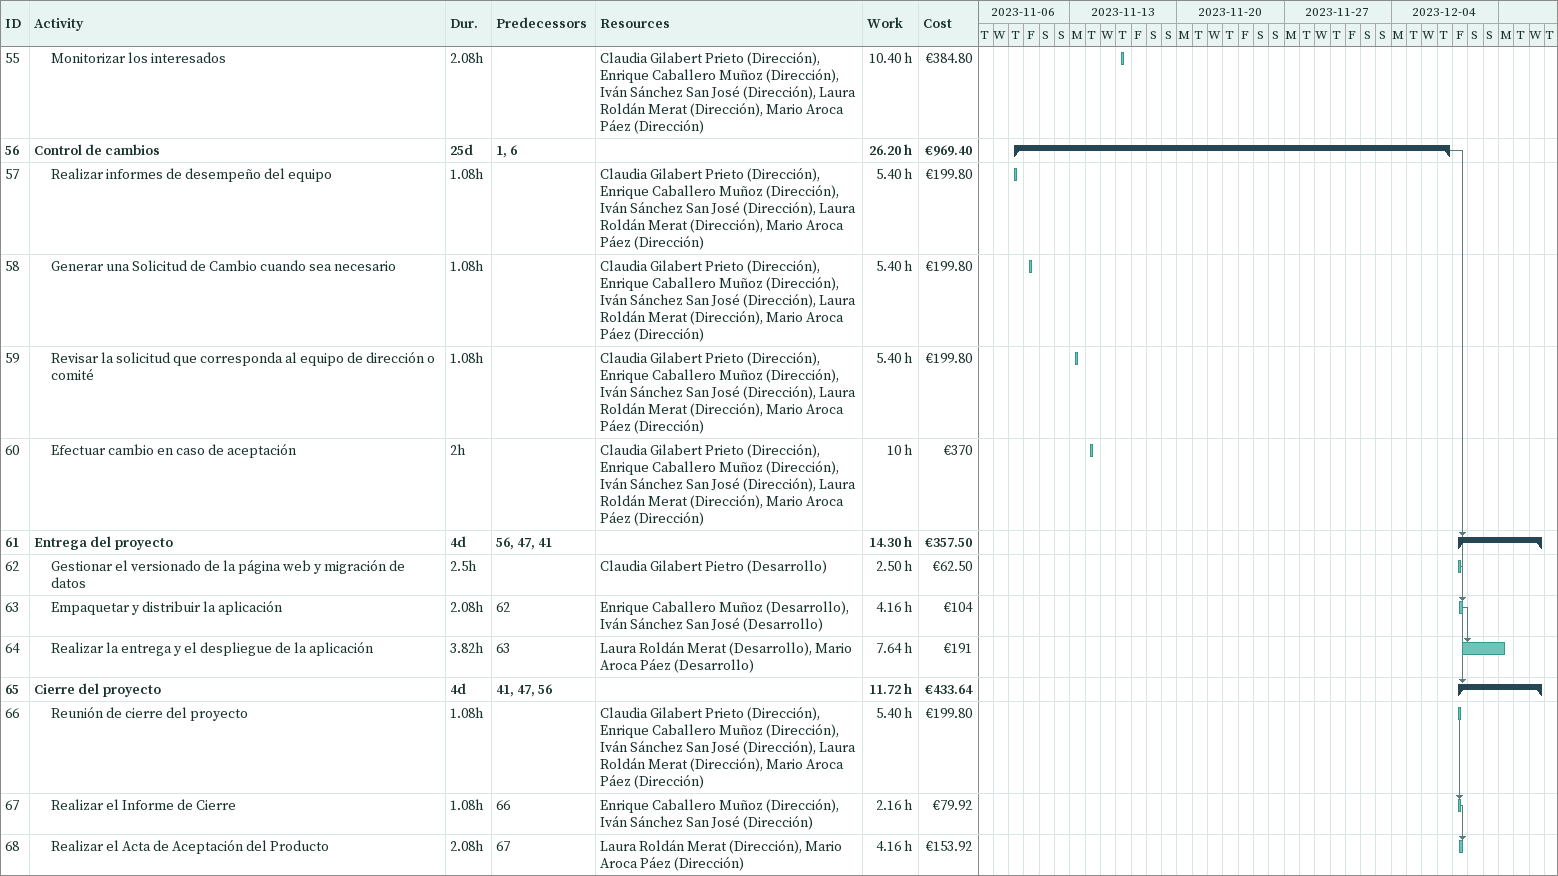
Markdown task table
| ID | Level | Task | Duration | Start | Finish | Predecessors | Resources | Work (h) | Cost (€) |
|---|---|---|---|---|---|---|---|---|---|
| 55 | 2 | Monitorizar los interesados | 2.08h | 2023-11-16 | 2023-11-16 |  | Claudia Gilabert Prieto (Dirección), Enrique Caballero Muñoz (Dirección), Iván Sánchez San José (Dirección), Laura Roldán Merat (Dirección), Mario Aroca Páez (Dirección) | 10.40 | 384.80 |
| 56 | 1 | **Control de cambios** | 25d | 2023-11-09 | 2023-12-07 | 1, 6 |  | 26.20 | 969.40 |
| 57 | 2 | Realizar informes de desempeño del equipo | 1.08h | 2023-11-09 | 2023-11-09 |  | Claudia Gilabert Prieto (Dirección), Enrique Caballero Muñoz (Dirección), Iván Sánchez San José (Dirección), Laura Roldán Merat (Dirección), Mario Aroca Páez (Dirección) | 5.40 | 199.80 |
| 58 | 2 | Generar una Solicitud de Cambio cuando sea necesario | 1.08h | 2023-11-10 | 2023-11-10 |  | Claudia Gilabert Prieto (Dirección), Enrique Caballero Muñoz (Dirección), Iván Sánchez San José (Dirección), Laura Roldán Merat (Dirección), Mario Aroca Páez (Dirección) | 5.40 | 199.80 |
| 59 | 2 | Revisar la solicitud que corresponda al equipo de dirección o comité | 1.08h | 2023-11-13 | 2023-11-13 |  | Claudia Gilabert Prieto (Dirección), Enrique Caballero Muñoz (Dirección), Iván Sánchez San José (Dirección), Laura Roldán Merat (Dirección), Mario Aroca Páez (Dirección) | 5.40 | 199.80 |
| 60 | 2 | Efectuar cambio en caso de aceptación | 2h | 2023-11-14 | 2023-11-14 |  | Claudia Gilabert Prieto (Dirección), Enrique Caballero Muñoz (Dirección), Iván Sánchez San José (Dirección), Laura Roldán Merat (Dirección), Mario Aroca Páez (Dirección) | 10 | 370 |
| 61 | 1 | **Entrega del proyecto** | 4d | 2023-12-08 | 2023-12-13 | 56, 47, 41 |  | 14.30 | 357.50 |
| 62 | 2 | Gestionar el versionado de la página web y migración de datos | 2.5h | 2023-12-08 | 2023-12-08 |  | Claudia Gilabert Pietro (Desarrollo) | 2.50 | 62.50 |
| 63 | 2 | Empaquetar y distribuir la aplicación | 2.08h | 2023-12-08 | 2023-12-08 | 62 | Enrique Caballero Muñoz (Desarrollo), Iván Sánchez San José (Desarrollo) | 4.16 | 104 |
| 64 | 2 | Realizar la entrega y el despliegue de la aplicación | 3.82h | 2023-12-08 | 2023-12-11 | 63 | Laura Roldán Merat (Desarrollo), Mario Aroca Páez (Desarrollo) | 7.64 | 191 |
| 65 | 1 | **Cierre del proyecto** | 4d | 2023-12-08 | 2023-12-13 | 41, 47, 56 |  | 11.72 | 433.64 |
| 66 | 2 | Reunión de cierre del proyecto | 1.08h | 2023-12-08 | 2023-12-08 |  | Claudia Gilabert Prieto (Dirección), Enrique Caballero Muñoz (Dirección), Iván Sánchez San José (Dirección), Laura Roldán Merat (Dirección), Mario Aroca Páez (Dirección) | 5.40 | 199.80 |
| 67 | 2 | Realizar el Informe de Cierre | 1.08h | 2023-12-08 | 2023-12-08 | 66 | Enrique Caballero Muñoz (Dirección), Iván Sánchez San José (Dirección) | 2.16 | 79.92 |
| 68 | 2 | Realizar el Acta de Aceptación del Producto | 2.08h | 2023-12-08 | 2023-12-08 | 67 | Laura Roldán Merat (Dirección), Mario Aroca Páez (Dirección) | 4.16 | 153.92 |
